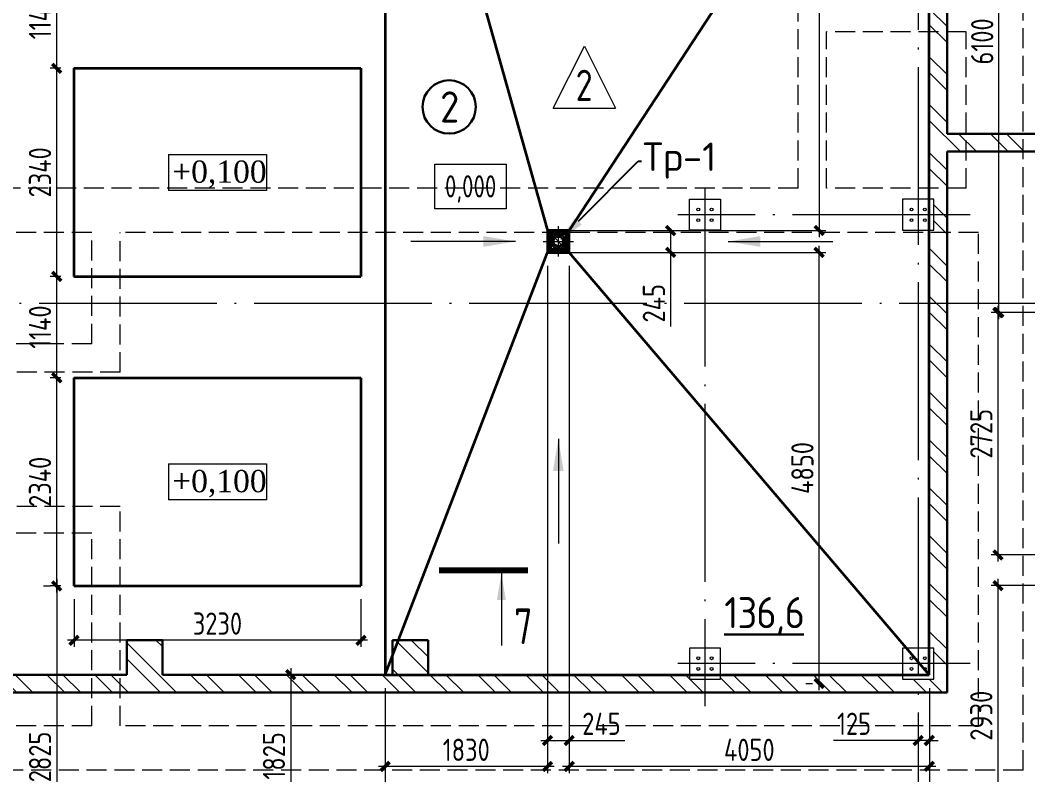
# Model space of a CAD drawing. Extents: x -965262 to 1142518, y -357520 to 71675.
# Drawn here: x 67317 to 78657, y -174454 to -165963 of the extents above; entities that cross this region are included whole.
import ezdxf
from ezdxf import colors
from ezdxf.entities.mleader import LeaderData, LeaderLine
from ezdxf.math import Vec2, Vec3

# ---------------------------------------------------------------- set-up
doc = ezdxf.new("R2010")
doc.units = 0
doc.header["$LTSCALE"] = 10
for name, pattern in [('ACAD_ISO04W100', [30, 24, -3, 0, -3]), ('AM_DIN_F_W050x2', [3.125, 2.25, -0.875]), ('DOTE', [2.42, 2, -0.2, 0.02, -0.2]), ('HIDDEN', [9.525, 6.35, -3.175])]:
    doc.linetypes.add(name, pattern=pattern)
doc.layers.get('0').update_dxf_attribs({"linetype": 'CONTINUOUS', "lineweight": 30})
doc.layers.get('Defpoints').update_dxf_attribs({"linetype": 'CONTINUOUS'})
for name, color, linetype, lineweight in [('DOTE', 7, 'DOTE', 9), ('полы', 3, 'CONTINUOUS', 35), ('Полы_лотки', 7, 'CONTINUOUS', 30)]:
    doc.layers.add(name, color=color, linetype=linetype, lineweight=lineweight)
doc.styles.add('2.5', font='times.ttf', dxfattribs={"height": 2.5})
doc.styles.add('GOST 2.304', font='isocpeur.ttf', dxfattribs={"width": 0.75, "height": 250})
doc.styles.add('GOST-2.304_Type-B', font='isocpeur.ttf', dxfattribs={"width": 0.9})
doc.styles.get("Standard").update_dxf_attribs({"font": 'isocpeur.ttf', "height": 300})
doc.styles.add('ГОСТ 2м', font='isocpeur.ttf', dxfattribs={"width": 0.8, "height": 250})
doc.dimstyles.new('ГОСТ 2м', dxfattribs={"dimtxt": 250, "dimasz": 100, "dimexe": 75, "dimexo": 150, "dimgap": 62.5, "dimtad": 1, "dimdec": 0, "dimtxsty": 'ГОСТ 2м', "dimblk": 'ARCHTICK', "dimcen": 150, "dimdle": 75, "dimclrd": 256, "dimclre": 256, "dimclrt": 256, "dimadec": 0, "dimazin": 0, "dimtfac": 1, "dimtdec": 0, "dimtmove": 0, "dimatfit": 3, "dimldrblk": 'OBLIQUE', "dimfxl": 1, "dimlwd": 15, "dimlwe": 15, "dimarcsym": 0})

# ---------------------------------------------------------------- blocks, each defined once
blk = doc.blocks.new('_ArchTick')
at = {"color": 0, "linetype": 'ByBlock', "lineweight": 0, "const_width": 0.4}
blk.add_lwpolyline([(-0.5, -0.5), (0.5, 0.5)], dxfattribs=at)
blk = doc.blocks.new('*D1333')
at = {"lineweight": 15, "ltscale": 50, "transparency": 16777216}
for p, q in [((76308, -161742), (76308, -168405)), ((76458, -161817), (76383, -161817)), ((73401, -168330), (76383, -168330))]:
    blk.add_line(p, q, dxfattribs=at)
at = {"layer": 'Defpoints', "color": 0, "lineweight": 15, "ltscale": 50, "transparency": 16777216}
for p in [(76308, -161817), (73251, -168330), (76308, -168330)]:
    blk.add_point(p, dxfattribs=at)
at = {"lineweight": 15, "ltscale": 50, "transparency": 16777216, "xscale": 100, "yscale": 100, "zscale": 100}
for p, rotation in [((76308, -161817), 90), ((76308, -168330), 270)]:
    blk.add_blockref('_ArchTick', p, dxfattribs=dict(at, rotation=rotation))
at = {"lineweight": 15, "ltscale": 50, "transparency": 16777216, "insert": (76120, -165074), "char_height": 250, "attachment_point": 5, "rotation": 90, "style": 'ГОСТ 2м'}
blk.add_mtext('6515', dxfattribs=at)
blk = doc.blocks.new('_Oblique')
at = {"color": 0, "linetype": 'ByBlock', "lineweight": -2}
blk.add_line((-0.5, -0.5), (0.5, 0.5), dxfattribs=at)
blk = doc.blocks.new('*D1334')
at = {"lineweight": 15, "ltscale": 50, "transparency": 16777216}
for p, q in [((76308, -173502), (76308, -168500)), ((73401, -168575), (76383, -168575)), ((76158, -173427), (76233, -173427))]:
    blk.add_line(p, q, dxfattribs=at)
at = {"layer": 'Defpoints', "color": 0, "lineweight": 15, "ltscale": 50, "transparency": 16777216}
for p in [(73251, -168575), (76308, -168575), (76308, -173427)]:
    blk.add_point(p, dxfattribs=at)
at = {"lineweight": 15, "ltscale": 50, "transparency": 16777216, "xscale": 100, "yscale": 100, "zscale": 100}
for p, rotation in [((76308, -168575), 90), ((76308, -173427), 270)]:
    blk.add_blockref('_ArchTick', p, dxfattribs=dict(at, rotation=rotation))
at = {"lineweight": 15, "ltscale": 50, "transparency": 16777216, "insert": (76120, -171001), "char_height": 250, "attachment_point": 5, "rotation": 90, "style": 'ГОСТ 2м'}
blk.add_mtext('4850', dxfattribs=at)
blk = doc.blocks.new('*D1335')
at = {"lineweight": 15, "ltscale": 50, "transparency": 16777216}
for p, q in [((73646, -168330), (74711, -168330)), ((74636, -168330), (74636, -168650)), ((73646, -168575), (74711, -168575)), ((74636, -168575), (74636, -169411))]:
    blk.add_line(p, q, dxfattribs=at)
at = {"layer": 'Defpoints', "color": 0, "lineweight": 15, "ltscale": 50, "transparency": 16777216}
for p in [(73496, -168330), (74636, -168330), (73496, -168575)]:
    blk.add_point(p, dxfattribs=at)
at = {"lineweight": 15, "ltscale": 50, "transparency": 16777216, "xscale": 100, "yscale": 100, "zscale": 100}
for p, rotation in [((74636, -168330), 90), ((74636, -168575), 270)]:
    blk.add_blockref('_ArchTick', p, dxfattribs=dict(at, rotation=rotation))
at = {"lineweight": 15, "ltscale": 50, "transparency": 16777216, "insert": (74448, -169148), "char_height": 250, "attachment_point": 5, "rotation": 90, "style": 'ГОСТ 2м'}
blk.add_mtext('245', dxfattribs=at)
blk = doc.blocks.new('*D1336')
at = {"lineweight": 15, "ltscale": 50, "transparency": 16777216}
for p, q in [((73496, -168725), (73496, -174434)), ((77548, -173477), (77548, -174434)), ((77623, -174359), (73421, -174359))]:
    blk.add_line(p, q, dxfattribs=at)
at = {"layer": 'Defpoints', "color": 0, "ltscale": 50, "transparency": 16777216}
for p in [(73496, -168575), (77548, -173327), (73496, -174359)]:
    blk.add_point(p, dxfattribs=at)
at = {"lineweight": 15, "ltscale": 50, "transparency": 16777216, "xscale": 100, "yscale": 100, "zscale": 100, "rotation": 180}
blk.add_blockref('_ArchTick', (73496, -174359), dxfattribs=at)
at = {"lineweight": 15, "ltscale": 50, "transparency": 16777216, "xscale": 100, "yscale": 100, "zscale": 100}
blk.add_blockref('_ArchTick', (77548, -174359), dxfattribs=at)
at = {"lineweight": 15, "ltscale": 50, "transparency": 16777216, "insert": (75522, -174172), "char_height": 250, "attachment_point": 5, "style": 'ГОСТ 2м'}
blk.add_mtext('4050', dxfattribs=at)
blk = doc.blocks.new('*D1337')
at = {"lineweight": 15, "ltscale": 50, "transparency": 16777216}
for p, q in [((73251, -168725), (73251, -174434)), ((71423, -173477), (71423, -174434)), ((73326, -174359), (71348, -174359))]:
    blk.add_line(p, q, dxfattribs=at)
at = {"layer": 'Defpoints', "color": 0, "lineweight": 15, "ltscale": 50, "transparency": 16777216}
for p in [(73251, -168575), (71423, -173327), (71423, -174359)]:
    blk.add_point(p, dxfattribs=at)
at = {"lineweight": 15, "ltscale": 50, "transparency": 16777216, "xscale": 100, "yscale": 100, "zscale": 100, "rotation": 180}
blk.add_blockref('_ArchTick', (71423, -174359), dxfattribs=at)
at = {"lineweight": 15, "ltscale": 50, "transparency": 16777216, "xscale": 100, "yscale": 100, "zscale": 100}
blk.add_blockref('_ArchTick', (73251, -174359), dxfattribs=at)
at = {"lineweight": 15, "ltscale": 50, "transparency": 16777216, "insert": (72337, -174172), "char_height": 250, "attachment_point": 5, "style": 'ГОСТ 2м'}
blk.add_mtext('1830', dxfattribs=at)
blk = doc.blocks.new('*D1338')
at = {"lineweight": 15, "ltscale": 50, "transparency": 16777216}
for p, q in [((77548, -173477), (77548, -174142)), ((77423, -173917), (77423, -173992)), ((77423, -174067), (76468, -174067)), ((77548, -174067), (77423, -174067)), ((77548, -174067), (77648, -174067))]:
    blk.add_line(p, q, dxfattribs=at)
at = {"layer": 'Defpoints', "color": 0, "lineweight": 15, "ltscale": 50, "transparency": 16777216}
for p in [(77548, -173327), (77423, -174067), (77423, -174067)]:
    blk.add_point(p, dxfattribs=at)
at = {"lineweight": 15, "ltscale": 50, "transparency": 16777216, "xscale": 100, "yscale": 100, "zscale": 100}
blk.add_blockref('_ArchTick', (77423, -174067), dxfattribs=at)
at = {"lineweight": 15, "ltscale": 50, "transparency": 16777216, "xscale": 100, "yscale": 100, "zscale": 100, "rotation": 180}
blk.add_blockref('_ArchTick', (77548, -174067), dxfattribs=at)
at = {"lineweight": 15, "ltscale": 50, "transparency": 16777216, "insert": (76701, -173879), "char_height": 250, "attachment_point": 5, "style": 'ГОСТ 2м'}
blk.add_mtext('125', dxfattribs=at)
blk = doc.blocks.new('*D1339')
at = {"lineweight": 15, "ltscale": 50, "transparency": 16777216}
for p, q in [((73251, -168725), (73251, -174142)), ((73496, -168725), (73496, -174142)), ((73176, -174067), (73496, -174067)), ((73496, -174067), (74121, -174067))]:
    blk.add_line(p, q, dxfattribs=at)
at = {"layer": 'Defpoints', "color": 0, "lineweight": 15, "ltscale": 50, "transparency": 16777216}
for p in [(73251, -168575), (73496, -168575), (73496, -174067)]:
    blk.add_point(p, dxfattribs=at)
at = {"lineweight": 15, "ltscale": 50, "transparency": 16777216, "xscale": 100, "yscale": 100, "zscale": 100, "rotation": 180}
blk.add_blockref('_ArchTick', (73251, -174067), dxfattribs=at)
at = {"lineweight": 15, "ltscale": 50, "transparency": 16777216, "xscale": 100, "yscale": 100, "zscale": 100}
blk.add_blockref('_ArchTick', (73496, -174067), dxfattribs=at)
at = {"lineweight": 15, "ltscale": 50, "transparency": 16777216, "insert": (73858, -173879), "char_height": 250, "attachment_point": 5, "style": 'ГОСТ 2м'}
blk.add_mtext('245', dxfattribs=at)
blk = doc.blocks.new('*D1160')
at = {"lineweight": 15, "ltscale": 50, "transparency": 16777216}
for p, q in [((70361, -173252), (70361, -175227)), ((71273, -173327), (70286, -173327)), ((70211, -175152), (70286, -175152))]:
    blk.add_line(p, q, dxfattribs=at)
at = {"layer": 'Defpoints', "color": 0, "lineweight": 15, "ltscale": 50, "transparency": 16777216}
for p in [(71423, -173327), (70361, -175152), (70361, -175152)]:
    blk.add_point(p, dxfattribs=at)
at = {"lineweight": 15, "ltscale": 50, "transparency": 16777216, "xscale": 100, "yscale": 100, "zscale": 100}
for p, rotation in [((70361, -173327), 90), ((70361, -175152), 270)]:
    blk.add_blockref('_ArchTick', p, dxfattribs=dict(at, rotation=rotation))
at = {"lineweight": 15, "ltscale": 50, "transparency": 16777216, "insert": (70173, -174240), "char_height": 250, "attachment_point": 5, "rotation": 90, "style": 'ГОСТ 2м'}
blk.add_mtext('1825', dxfattribs=at)
blk = doc.blocks.new('*D1163')
at = {"lineweight": 15, "ltscale": 50, "transparency": 16777216}
for p, q in [((71423, -173577), (71423, -180850)), ((65403, -179612), (65403, -180850)), ((65328, -180775), (71498, -180775))]:
    blk.add_line(p, q, dxfattribs=at)
at = {"layer": 'Defpoints', "color": 0, "lineweight": 15, "ltscale": 50, "transparency": 16777216}
for p in [(71423, -173427), (65403, -179462, 0), (71423, -180775)]:
    blk.add_point(p, dxfattribs=at)
at = {"lineweight": 15, "ltscale": 50, "transparency": 16777216, "xscale": 100, "yscale": 100, "zscale": 100, "rotation": 180}
blk.add_blockref('_ArchTick', (65403, -180775), dxfattribs=at)
at = {"lineweight": 15, "ltscale": 50, "transparency": 16777216, "xscale": 100, "yscale": 100, "zscale": 100}
blk.add_blockref('_ArchTick', (71423, -180775), dxfattribs=at)
at = {"lineweight": 15, "ltscale": 50, "transparency": 16777216, "insert": (68413, -180588), "char_height": 250, "attachment_point": 5, "style": 'ГОСТ 2м'}
blk.add_mtext('6020', dxfattribs=at)
blk = doc.blocks.new('*D1164')
at = {"lineweight": 15, "ltscale": 50, "transparency": 16777216}
for p, q in [((77548, -173477), (77548, -174953)), ((71423, -173577), (71423, -174953)), ((71348, -174878), (77623, -174878))]:
    blk.add_line(p, q, dxfattribs=at)
at = {"layer": 'Defpoints', "color": 0, "lineweight": 15, "ltscale": 50, "transparency": 16777216}
for p in [(77548, -173327), (71423, -173427), (77548, -174878)]:
    blk.add_point(p, dxfattribs=at)
at = {"lineweight": 15, "ltscale": 50, "transparency": 16777216, "xscale": 100, "yscale": 100, "zscale": 100, "rotation": 180}
blk.add_blockref('_ArchTick', (71423, -174878), dxfattribs=at)
at = {"lineweight": 15, "ltscale": 50, "transparency": 16777216, "xscale": 100, "yscale": 100, "zscale": 100}
blk.add_blockref('_ArchTick', (77548, -174878), dxfattribs=at)
at = {"lineweight": 15, "ltscale": 50, "transparency": 16777216, "insert": (74485, -174690), "char_height": 250, "attachment_point": 5, "style": 'ГОСТ 2м'}
blk.add_mtext('6125', dxfattribs=at)
blk = doc.blocks.new('*D1358')
at = {"lineweight": 15, "ltscale": 50, "transparency": 16777216}
for p, q in [((78180, -163152), (78255, -163152)), ((78330, -169327), (78330, -163077)), ((79298, -169252), (78255, -169252))]:
    blk.add_line(p, q, dxfattribs=at)
at = {"layer": 'Defpoints', "color": 0, "lineweight": 15, "ltscale": 50, "transparency": 16777216}
for p in [(78330, -163152), (78330, -163152), (79448, -169252, 1451)]:
    blk.add_point(p, dxfattribs=at)
at = {"lineweight": 15, "ltscale": 50, "transparency": 16777216, "xscale": 100, "yscale": 100, "zscale": 100}
for p, rotation in [((78330, -163152), 90), ((78330, -169252), 270)]:
    blk.add_blockref('_ArchTick', p, dxfattribs=dict(at, rotation=rotation))
at = {"lineweight": 15, "ltscale": 50, "transparency": 16777216, "insert": (78143, -166202), "char_height": 250, "attachment_point": 5, "rotation": 90, "style": 'ГОСТ 2м'}
blk.add_mtext('6100', dxfattribs=at)
blk = doc.blocks.new('*D1359')
at = {"lineweight": 15, "ltscale": 50, "transparency": 16777216}
for p, q in [((78320, -169177), (78320, -172055)), ((79298, -169252), (78245, -169252)), ((80038, -171980), (78245, -171980))]:
    blk.add_line(p, q, dxfattribs=at)
at = {"layer": 'Defpoints', "color": 0, "lineweight": 15, "ltscale": 50, "transparency": 16777216}
for p in [(79448, -169252, 1451), (78320, -171980), (80188, -171980, 1451)]:
    blk.add_point(p, dxfattribs=at)
at = {"lineweight": 15, "ltscale": 50, "transparency": 16777216, "xscale": 100, "yscale": 100, "zscale": 100}
for p, rotation in [((78320, -169252), 90), ((78320, -171980), 270)]:
    blk.add_blockref('_ArchTick', p, dxfattribs=dict(at, rotation=rotation))
at = {"lineweight": 15, "ltscale": 50, "transparency": 16777216, "insert": (78133, -170616), "char_height": 250, "attachment_point": 5, "rotation": 90, "style": 'ГОСТ 2м'}
blk.add_mtext('2725', dxfattribs=at)
blk = doc.blocks.new('*D1360')
at = {"lineweight": 15, "ltscale": 50, "transparency": 16777216}
for p, q in [((78320, -172250), (78320, -175327)), ((80038, -172325), (78245, -172325)), ((79298, -175252), (78245, -175252))]:
    blk.add_line(p, q, dxfattribs=at)
at = {"layer": 'Defpoints', "color": 0, "lineweight": 15, "ltscale": 50, "transparency": 16777216}
for p in [(80188, -172325, 1451), (78320, -175252), (79448, -175252, 1451)]:
    blk.add_point(p, dxfattribs=at)
at = {"lineweight": 15, "ltscale": 50, "transparency": 16777216, "xscale": 100, "yscale": 100, "zscale": 100}
for p, rotation in [((78320, -172325), 90), ((78320, -175252), 270)]:
    blk.add_blockref('_ArchTick', p, dxfattribs=dict(at, rotation=rotation))
at = {"lineweight": 15, "ltscale": 50, "transparency": 16777216, "insert": (78133, -173788), "char_height": 250, "attachment_point": 5, "rotation": 90, "style": 'ГОСТ 2м'}
blk.add_mtext('2930', dxfattribs=at)
blk = doc.blocks.new('*D1392')
at = {"lineweight": 15, "ltscale": 50, "transparency": 16777216}
for p, q in [((67728, -172253), (67728, -175227)), ((67578, -172328), (67653, -172328)), ((67578, -175152), (67653, -175152))]:
    blk.add_line(p, q, dxfattribs=at)
at = {"layer": 'Defpoints', "color": 0, "lineweight": 15, "ltscale": 50, "transparency": 16777216}
for p in [(67728, -172328), (67728, -175152), (67728, -175152)]:
    blk.add_point(p, dxfattribs=at)
at = {"lineweight": 15, "ltscale": 50, "transparency": 16777216, "xscale": 100, "yscale": 100, "zscale": 100}
for p, rotation in [((67728, -172328), 90), ((67728, -175152), 270)]:
    blk.add_blockref('_ArchTick', p, dxfattribs=dict(at, rotation=rotation))
at = {"lineweight": 15, "ltscale": 50, "transparency": 16777216, "insert": (67540, -174252), "char_height": 250, "attachment_point": 5, "rotation": 90, "style": 'ГОСТ 2м'}
blk.add_mtext('2825', dxfattribs=at)
blk = doc.blocks.new('*D1393')
at = {"lineweight": 15, "ltscale": 50, "transparency": 16777216}
for p, q in [((67728, -172403), (67728, -169911)), ((67773, -169986), (67653, -169986)), ((67773, -172328), (67653, -172328))]:
    blk.add_line(p, q, dxfattribs=at)
at = {"layer": 'Defpoints', "color": 0, "lineweight": 15, "ltscale": 50, "transparency": 16777216}
for p in [(67728, -169986), (67923, -169986), (67923, -172328)]:
    blk.add_point(p, dxfattribs=at)
at = {"lineweight": 15, "ltscale": 50, "transparency": 16777216, "xscale": 100, "yscale": 100, "zscale": 100}
for p, rotation in [((67728, -169986), 90), ((67728, -172328), 270)]:
    blk.add_blockref('_ArchTick', p, dxfattribs=dict(at, rotation=rotation))
at = {"lineweight": 15, "ltscale": 50, "transparency": 16777216, "insert": (67540, -171157), "char_height": 250, "attachment_point": 5, "rotation": 90, "style": 'ГОСТ 2м'}
blk.add_mtext('2340', dxfattribs=at)
blk = doc.blocks.new('*D1394')
at = {"lineweight": 15, "ltscale": 50, "transparency": 16777216}
for p, q in [((67773, -168846), (67653, -168846)), ((67728, -170061), (67728, -168771)), ((67773, -169986), (67653, -169986))]:
    blk.add_line(p, q, dxfattribs=at)
at = {"layer": 'Defpoints', "color": 0, "lineweight": 15, "ltscale": 50, "transparency": 16777216}
for p in [(67728, -168846), (67923, -168846), (67923, -169986)]:
    blk.add_point(p, dxfattribs=at)
at = {"lineweight": 15, "ltscale": 50, "transparency": 16777216, "xscale": 100, "yscale": 100, "zscale": 100}
for p, rotation in [((67728, -168846), 90), ((67728, -169986), 270)]:
    blk.add_blockref('_ArchTick', p, dxfattribs=dict(at, rotation=rotation))
at = {"lineweight": 15, "ltscale": 50, "transparency": 16777216, "insert": (67540, -169416), "char_height": 250, "attachment_point": 5, "rotation": 90, "style": 'ГОСТ 2м'}
blk.add_mtext('1140', dxfattribs=at)
blk = doc.blocks.new('*D1395')
at = {"lineweight": 15, "ltscale": 50, "transparency": 16777216}
for p, q in [((67728, -168921), (67728, -166429)), ((67773, -166504), (67653, -166504)), ((67773, -168846), (67653, -168846))]:
    blk.add_line(p, q, dxfattribs=at)
at = {"layer": 'Defpoints', "color": 0, "lineweight": 15, "ltscale": 50, "transparency": 16777216}
for p in [(67728, -166504), (67923, -166504, 1451), (67923, -168846, 1451)]:
    blk.add_point(p, dxfattribs=at)
at = {"lineweight": 15, "ltscale": 50, "transparency": 16777216, "xscale": 100, "yscale": 100, "zscale": 100}
for p, rotation in [((67728, -166504), 90), ((67728, -168846), 270)]:
    blk.add_blockref('_ArchTick', p, dxfattribs=dict(at, rotation=rotation))
at = {"lineweight": 15, "ltscale": 50, "transparency": 16777216, "insert": (67540, -167675), "char_height": 250, "attachment_point": 5, "rotation": 90, "style": 'ГОСТ 2м'}
blk.add_mtext('2340', dxfattribs=at)
blk = doc.blocks.new('*D1396')
at = {"lineweight": 15, "ltscale": 50, "transparency": 16777216}
for p, q in [((67728, -166579), (67728, -165289)), ((67773, -165364), (67653, -165364)), ((67773, -166504), (67653, -166504))]:
    blk.add_line(p, q, dxfattribs=at)
at = {"layer": 'Defpoints', "color": 0, "lineweight": 15, "ltscale": 50, "transparency": 16777216}
for p in [(67728, -165364), (67923, -165364, 1451), (67923, -166504, 1451)]:
    blk.add_point(p, dxfattribs=at)
at = {"lineweight": 15, "ltscale": 50, "transparency": 16777216, "xscale": 100, "yscale": 100, "zscale": 100}
for p, rotation in [((67728, -165364), 90), ((67728, -166504), 270)]:
    blk.add_blockref('_ArchTick', p, dxfattribs=dict(at, rotation=rotation))
at = {"lineweight": 15, "ltscale": 50, "transparency": 16777216, "insert": (67540, -165934), "char_height": 250, "attachment_point": 5, "rotation": 90, "style": 'ГОСТ 2м'}
blk.add_mtext('1140', dxfattribs=at)
blk = doc.blocks.new('*D1399')
at = {"lineweight": 15, "ltscale": 50, "transparency": 16777216}
for p, q in [((67923, -172478), (67923, -173015)), ((71152, -172478), (71152, -173015)), ((71227, -172940), (67848, -172940))]:
    blk.add_line(p, q, dxfattribs=at)
at = {"layer": 'Defpoints', "color": 0, "lineweight": 15, "ltscale": 50, "transparency": 16777216}
for p in [(67923, -172328), (71152, -172328), (67923, -172940)]:
    blk.add_point(p, dxfattribs=at)
at = {"lineweight": 15, "ltscale": 50, "transparency": 16777216, "xscale": 100, "yscale": 100, "zscale": 100, "rotation": 180}
blk.add_blockref('_ArchTick', (67923, -172940), dxfattribs=at)
at = {"lineweight": 15, "ltscale": 50, "transparency": 16777216, "xscale": 100, "yscale": 100, "zscale": 100}
blk.add_blockref('_ArchTick', (71152, -172940), dxfattribs=at)
at = {"lineweight": 15, "ltscale": 50, "transparency": 16777216, "insert": (69537, -172752), "char_height": 250, "attachment_point": 5, "style": 'ГОСТ 2м'}
blk.add_mtext('3230', dxfattribs=at)
blk = doc.blocks.new('Старый_фундамент')
at = {"color": 2, "linetype": 'AM_DIN_F_W050x2', "lineweight": 15, "ltscale": 10}
for p, q in [((418983, 138554), (418983, 143834)), ((421516, 132004), (421515, 143834)), ((420875, 140314), (419303, 140314)), ((419303, 138554), (419303, 140314)), ((420875, 138554), (420875, 140314)), ((418983, 138554), (408815, 138554)), ((420875, 138554), (419303, 138554)), ((411035, 138054), (408955, 138054)), ((411035, 136804), (411035, 138054)), ((411355, 136484), (411355, 138054)), ((421015, 138054), (411355, 138054)), ((421015, 132504), (421015, 138054)), ((411035, 136804), (408955, 136804)), ((411355, 136484), (408955, 136484)), ((411355, 134974), (408955, 134974)), ((411355, 132504), (411355, 134974)), ((411035, 134674), (408955, 134674)), ((411035, 132504), (411035, 134674)), ((411035, 132504), (408955, 132504)), ((421015, 132504), (411355, 132504)), ((421515, 132004), (408315, 132004))]:
    blk.add_line(p, q, dxfattribs=at)

msp = doc.modelspace()

# ---------------------------------------------------------------- hatches: boundary and pattern name
at = {"lineweight": 15}
h = msp.add_hatch(dxfattribs=at)
h.set_pattern_fill('ANSI32', scale=40, angle=90, style=0)
h.set_pattern_definition([(135, (87386.1, -162921.8), (-269.4077, -269.4077), []), (135, (87386.1, -162742.18), (-269.4077, -269.4077), [])])
h.paths.add_polyline_path([(87472.8, -162817.1), (87272.8, -162817.1), (87272.8, -163152.1), (87472.8, -163152.1)])
h.paths.add_polyline_path([(87472.8, -163152.1), (87272.8, -163152.1), (87272.8, -164477.1), (85267.8, -164477.1), (85267.8, -164677.1), (87472.8, -164677.1)])
h.paths.add_polyline_path([(85067.8, -164477.1), (83547.8, -164477.1), (83547.8, -167242.1), (83747.8, -167242.1), (83747.8, -164677.1), (85067.8, -164677.1)], flags=16)
h.paths.add_polyline_path([(85267.8, -164677.1), (85067.8, -164677.1), (85067.8, -167242.1), (85267.8, -167242.1)], flags=17)
h.paths.add_polyline_path([(85267.8, -163152.1), (85067.8, -163152.1), (85067.8, -164477.1), (85267.8, -164477.1)], flags=17)
h.paths.add_polyline_path([(85267.8, -162817.1), (85067.8, -162817.1), (85067.8, -163152.1), (85267.8, -163152.1)])
h.paths.add_polyline_path([(71907.6, -172937.1), (71507.6, -172937.1), (71507.6, -173327.1), (71907.6, -173327.1)])
h.paths.add_polyline_path([(68917.6, -172937.1), (68517.6, -172937.1), (68517.6, -173327.1), (68917.6, -173327.1)], flags=17)
h.paths.add_polyline_path([(79837.6, -172002.1), (79447.6, -172002.1), (79447.6, -172402.1), (79837.6, -172402.1)], flags=17)
h.paths.add_polyline_path([(64482.6, -182372.1), (64407.6, -182372.1), (64407.6, -183072.1), (63522.6, -183072.1), (63522.6, -183172.1), (64482.6, -183172.1)], flags=17)
h.paths.add_polyline_path([(65547.6, -183072.1), (64607.6, -183072.1), (64607.6, -182372.1), (64582.6, -182372.1), (64582.6, -183172.1), (65547.6, -183172.1)])
h.paths.add_polyline_path([(64482.6, -181472.1), (64407.6, -181472.1), (64407.6, -181662.1), (64482.6, -181662.1)], flags=16)
h.paths.add_polyline_path([(64607.6, -181472.1), (64582.6, -181472.1), (64582.6, -181662.1), (64607.6, -181662.1)], flags=17)
h.paths.add_polyline_path([(63522.6, -181472.1), (63472.6, -181472.1), (63472.6, -183072.1), (63522.6, -183072.1)], flags=17)
h.paths.add_polyline_path([(63422.6, -181472.1), (63272.6, -181472.1), (63272.6, -183272.1), (63422.6, -183272.1)], flags=17)
h.paths.add_polyline_path([(87472.8, -162817.1), (87272.8, -162817.1), (87272.8, -163152.1), (87472.8, -163152.1)])
h.paths.add_polyline_path([(59422.6, -185722), (59112.6, -185722), (59112.6, -185922), (59422.6, -185922)])
h.paths.add_polyline_path([(59637.6, -185722), (59422.6, -185722), (59422.6, -185922), (59637.6, -185922)])
h.paths.add_polyline_path([(61237.6, -185722), (60837.6, -185722), (60837.6, -185922), (61237.6, -185922)])
h.paths.add_polyline_path([(62547.6, -185722), (62147.6, -185722), (62147.6, -185922), (62547.6, -185922)])
h.paths.add_polyline_path([(64147.6, -185722), (63747.6, -185722), (63747.6, -185922), (64147.6, -185922)])
h.paths.add_polyline_path([(65422.6, -185722), (65347.6, -185722), (65347.6, -185922), (65422.6, -185922)])
h.paths.add_polyline_path([(65422.6, -162717.1), (65087.6, -162717.1), (65087.6, -162917.1), (65422.6, -162917.1)])
h.paths.add_polyline_path([(65747.6, -162717.1), (65422.6, -162717.1), (65422.6, -162917.1), (65547.6, -162917.1), (65547.6, -162977.1), (65597.6, -162977.1), (65597.6, -163152.1), (65747.6, -163152.1)])
h.paths.add_polyline_path([(65747.6, -163152.1), (65597.6, -163152.1), (65597.6, -163327.1), (65547.6, -163327.1), (65547.6, -168977.1), (65597.6, -168977.1), (65597.6, -169152.1), (65747.6, -169152.1)])
h.paths.add_polyline_path([(65747.6, -169152.1), (65597.6, -169152.1), (65597.6, -169327.1), (65547.6, -169327.1), (65547.6, -174977.1), (65597.6, -174977.1), (65597.6, -175152.1), (65747.6, -175152.1), (65747.6, -173527.1), (71422.6, -173527.1), (71422.6, -173327.1), (65747.6, -173327.1)])
h.paths.add_polyline_path([(65747.6, -175152.1), (65597.6, -175152.1), (65597.6, -175327.1), (65547.6, -175327.1), (65547.6, -178262.1), (65747.6, -178262.1)])
h.paths.add_polyline_path([(65747.6, -179262.1), (65547.6, -179262.1), (65547.6, -179462.1), (65422.6, -179462.1), (65422.6, -179662.1), (65547.6, -179662.1), (65547.6, -179862.1), (65747.6, -179862.1)])
h.paths.add_polyline_path([(65422.6, -179462.1), (62422.6, -179462.1), (62422.6, -179662.1), (65422.6, -179662.1)])
h.paths.add_polyline_path([(62422.6, -179462.1), (59422.6, -179462.1), (59422.6, -179662.1), (60712.6, -179662.1), (60712.6, -179862.1), (60912.6, -179862.1), (60912.6, -179662.1), (62422.6, -179662.1)])
h.paths.add_polyline_path([(59422.6, -179462.1), (59112.6, -179462.1), (59112.6, -179662.1), (59422.6, -179662.1)])
h.paths.add_polyline_path([(59422.6, -181272.1), (59112.6, -181272.1), (59112.6, -181472.1), (59422.6, -181472.1)])
h.paths.add_polyline_path([(61312.6, -181272.1), (60912.6, -181272.1), (60912.6, -181152.1), (60712.6, -181152.1), (60712.6, -181272.1), (59422.6, -181272.1), (59422.6, -181472.1), (61312.6, -181472.1)])
h.paths.add_polyline_path([(60912.6, -180872.1), (60712.6, -180872.1), (60712.6, -181152.1), (60912.6, -181152.1)])
h.paths.add_polyline_path([(62422.6, -181327.1), (62247.6, -181327.1), (62247.6, -181272.1), (62222.6, -181272.1), (62222.6, -181472.1), (62422.6, -181472.1)])
h.paths.add_polyline_path([(63622.6, -181272.1), (62597.6, -181272.1), (62597.6, -181327.1), (62422.6, -181327.1), (62422.6, -181472.1), (63422.6, -181472.1), (63422.6, -183272.1), (65422.6, -183272.1), (65422.6, -183172.1), (64582.6, -183172.1), (64582.6, -182372.1), (64482.6, -182372.1), (64482.6, -183172.1), (63522.6, -183172.1), (63522.6, -181472.1), (63622.6, -181472.1)])
h.paths.add_polyline_path([(65747.6, -181472.1), (66147.1, -181472.1), (66147.1, -181272.1), (65747.6, -181272.1), (65747.6, -181152.1), (65597.6, -181152.1), (65597.6, -181327.1), (65422.6, -181327.1), (65422.6, -181472.1), (65547.6, -181472.1), (65547.6, -183172.1), (65422.6, -183172.1), (65422.6, -183272.1), (65547.6, -183272.1), (65547.6, -185722), (65422.6, -185722), (65422.6, -185922), (65747.6, -185922)])
h.paths.add_polyline_path([(65422.6, -181327.1), (65247.6, -181327.1), (65247.6, -181272.1), (64332.6, -181272.1), (64332.6, -181472.1), (64482.6, -181472.1), (64482.6, -181662.1), (64582.6, -181662.1), (64582.6, -181472.1), (65422.6, -181472.1)], flags=17)
h.paths.add_polyline_path([(65747.6, -180872.1), (65547.6, -180872.1), (65547.6, -180977.1), (65597.6, -180977.1), (65597.6, -181152.1), (65747.6, -181152.1)])
h.paths.add_polyline_path([(67457.1, -181152.1), (67257.1, -181152.1), (67257.1, -181272.1), (67057.1, -181272.1), (67057.1, -181472.1), (67457.1, -181472.1), (67457.1, -181377.1)])
h.paths.add_polyline_path([(67457.1, -175252.1), (71247.6, -175252.1), (71247.6, -175152.1), (67257.1, -175152.1), (67257.1, -181152.1), (67457.1, -181152.1)])
h.paths.add_polyline_path([(71247.6, -175052.1), (67257.1, -175052.1), (67257.1, -175152.1), (71247.6, -175152.1)], flags=16)
h.paths.add_polyline_path([(77247.6, -175152.1), (71597.6, -175152.1), (71597.6, -175252.1), (77247.6, -175252.1)])
h.paths.add_polyline_path([(77247.6, -175052.1), (71597.6, -175052.1), (71597.6, -175152.1), (77247.6, -175152.1)])
h.paths.add_polyline_path([(78037.6, -175152.1), (77597.6, -175152.1), (77597.6, -175252.1), (78037.6, -175252.1)])
h.paths.add_polyline_path([(78037.6, -175052.1), (77597.6, -175052.1), (77597.6, -175152.1), (78037.6, -175152.1)])
h.paths.add_polyline_path([(75022.6, -173377.1), (74847.6, -173377.1), (74847.6, -173327.1), (71422.6, -173327.1), (71422.6, -173527.1), (75022.6, -173527.1)])
h.paths.add_polyline_path([(77422.6, -173377.1), (77247.6, -173377.1), (77247.6, -173327.1), (75197.6, -173327.1), (75197.6, -173377.1), (75022.6, -173377.1), (75022.6, -173527.1), (77422.6, -173527.1)])
h.paths.add_polyline_path([(77747.6, -173202.1), (77597.6, -173202.1), (77597.6, -173377.1), (77422.6, -173377.1), (77422.6, -173527.1), (77747.6, -173527.1)])
h.paths.add_polyline_path([(77747.6, -169152.1), (77547.6, -169152.1), (77547.6, -173027.1), (77597.6, -173027.1), (77597.6, -173202.1), (77747.6, -173202.1)])
h.paths.add_polyline_path([(77747.6, -168152.1), (77597.6, -168152.1), (77597.6, -168327.1), (77547.6, -168327.1), (77547.6, -169152.1), (77747.6, -169152.1)])
h.paths.add_polyline_path([(81737.6, -167242.1), (77747.6, -167242.1), (77747.6, -163152.1), (77547.6, -163152.1), (77547.6, -167977.1), (77597.6, -167977.1), (77597.6, -168152.1), (77747.6, -168152.1), (77747.6, -167442.1), (81737.6, -167442.1)])
h.paths.add_polyline_path([(77747.6, -162717.1), (77547.6, -162717.1), (77547.6, -163152.1), (77747.6, -163152.1)])
h.paths.add_polyline_path([(83422.6, -167242.1), (82747.6, -167242.1), (82747.6, -167442.1), (83422.6, -167442.1)])
h.paths.add_polyline_path([(89422.6, -167242.1), (83747.8, -167242.1), (83747.8, -164677.1), (87472.8, -164677.1), (87472.8, -163152.1), (87272.8, -163152.1), (87272.8, -164477.1), (83547.8, -164477.1), (83547.8, -167242.1), (83422.6, -167242.1), (83422.6, -167442.1), (89422.6, -167442.1)])
h.paths.add_polyline_path([(91917.6, -167242.1), (89422.6, -167242.1), (89422.6, -167442.1), (91917.6, -167442.1)])
h.paths.add_polyline_path([(95422.6, -167242.1), (92927.6, -167242.1), (92927.6, -167442.1), (95422.6, -167442.1)])
h.paths.add_polyline_path([(101297.6, -163327.1), (101247.6, -163327.1), (101247.6, -163152.1), (101097.6, -163152.1), (101097.6, -165177.1), (100697.8, -165177.1), (100697.8, -165377.1), (101097.6, -165377.1), (101097.6, -166082.1), (101297.6, -166082.1)])
h.paths.add_polyline_path([(101247.6, -162977.1), (101297.6, -162977.1), (101297.6, -162817.1), (101097.6, -162817.1), (101097.6, -163152.1), (101247.6, -163152.1)])
h.paths.add_polyline_path([(99287.6, -162817.1), (99087.6, -162817.1), (99087.6, -163152.1), (99287.6, -163152.1)])
h.paths.add_polyline_path([(99452.5, -164695.1), (100800.3, -164695.1), (100800.3, -164191.1), (99452.5, -164191.1)], flags=9)
h.paths.add_polyline_path([(79047.6, -175252.1), (79047.6, -175052.1), (79247.6, -175052.1), (79247.6, -169052.1), (99707.6, -169052.1), (99707.6, -169252.1), (79447.6, -169252.1), (79447.6, -175252.1)])
h.paths.add_polyline_path([(99287.6, -167442.1), (95422.6, -167442.1), (95422.6, -167242.1), (99087.6, -167242.1), (99087.6, -163152.1), (99287.6, -163152.1), (99287.6, -165177.1), (99687.8, -165177.1), (99687.8, -165377.1), (99287.6, -165377.1)])
h.paths.add_polyline_path([(100717.6, -169252.1), (101117.6, -169252.1), (101117.6, -169052.1), (100717.6, -169052.1)])
h.paths.add_polyline_path([(101197.6, -175477.1), (107757.6, -175477.1), (107757.6, -175277.1), (101197.6, -175277.1)])
h.paths.add_polyline_path([(101197.6, -181027.1), (107757.6, -181027.1), (107757.6, -180827.1), (101197.6, -180827.1)])

# ---------------------------------------------------------------- linework, layer by layer
at = {"color": 7, "extrusion": (0, 0, -1)}
for p, q in [((77547.6, -173327.1, -3259.8), (77547.6, -162717.1, -3259.8)), ((77747.6, -162717.1, -3259.8), (77747.6, -167242.1, -3259.8)), ((77747.6, -162817.1, -3259.8), (77747.6, -167242.1, -3259.8)), ((77747.6, -167242.1, -3259.8), (81737.6, -167242.1, -3259.8)), ((77747.6, -167442.1, -3259.8), (77747.6, -173527.1, -3259.8)), ((77747.6, -167442.1, -3259.8), (81737.6, -167442.1, -3259.8)), ((68517.6, -172937.1, -3259.8), (68517.6, -173327.1, -3259.8)), ((68517.6, -172937.1, -3259.8), (68917.6, -172937.1, -3259.8)), ((68917.6, -172937.1, -3259.8), (68917.6, -173327.1, -3259.8)), ((71507.6, -172937.1, -3259.8), (71507.6, -173327.1, -3259.8)), ((71507.6, -172937.1, -3259.8), (71907.6, -172937.1, -3259.8)), ((71907.6, -172937.1, -3259.8), (71907.6, -173327.1, -3259.8)), ((65747.6, -173327.1, -3259.8), (68517.6, -173327.1, -3259.8)), ((68917.6, -173327.1, -3259.8), (71507.6, -173327.1, -3259.8)), ((71907.6, -173327.1, -3259.8), (77547.6, -173327.1, -3259.8)), ((77747.6, -173527.1, -3259.8), (65747.6, -173527.1, -3259.8))]:
    msp.add_line(p, q, dxfattribs=at)
at = {"lineweight": 15}
for p, q in [((73316.2, -166953.9, 8350.5), (73666.2, -166253.9, 8350.5)), ((73666.2, -166253.9, 8350.5), (74016.2, -166953.9, 8350.5)), ((73316.2, -166953.9, 8350.5), (74016.2, -166953.9, 8350.5))]:
    msp.add_line(p, q, dxfattribs=at)
at = {"color": 7, "lineweight": 15}
for p, q in [((71984.6, -167583.9, -7970.9), (72784.6, -167583.9, -7970.9)), ((71984.6, -168083.9, -7970.9), (71984.6, -167583.9, -7970.9)), ((72784.6, -167583.9, -7970.9), (72784.6, -168083.9, -7970.9)), ((74847.6, -168327.1, -3259.8), (74847.6, -167977.1, -3259.8)), ((74847.6, -167977.1, -3259.8), (75197.6, -167977.1, -3259.8)), ((75197.6, -167977.1, -3259.8), (75197.6, -168327.1, -3259.8)), ((77597.6, -167977.1, -3259.8), (77247.6, -167977.1, -3259.8)), ((77247.6, -167977.1, -3259.8), (77247.6, -168327.1, -3259.8)), ((77597.6, -168327.1, -3259.8), (77597.6, -167977.1, -3259.8)), ((72784.6, -168083.9, -7970.9), (71984.6, -168083.9, -7970.9)), ((75197.6, -168327.1, -3259.8), (74847.6, -168327.1, -3259.8)), ((77247.6, -168327.1, -3259.8), (77597.6, -168327.1, -3259.8)), ((74847.6, -173027.1, -3259.8), (74847.6, -173377.1, -3259.8)), ((75197.6, -173027.1, -3259.8), (74847.6, -173027.1, -3259.8)), ((75197.6, -173377.1, -3259.8), (75197.6, -173027.1, -3259.8)), ((77597.6, -173027.1, -3259.8), (77247.6, -173027.1, -3259.8)), ((77247.6, -173027.1, -3259.8), (77247.6, -173377.1, -3259.8)), ((77597.6, -173377.1, -3259.8), (77597.6, -173027.1, -3259.8)), ((74847.6, -173377.1, -3259.8), (75197.6, -173377.1, -3259.8)), ((77247.6, -173377.1, -3259.8), (77597.6, -173377.1, -3259.8))]:
    msp.add_line(p, q, dxfattribs=at)
at = {"color": 1, "lineweight": 15}
msp.add_line((73250.6, -168330.2, -4711.1), (73495.6, -168575.2, -4711.1), dxfattribs=at)
at = {"color": 5, "lineweight": 15, "ltscale": 100}
msp.add_line((72731.9, -172187.1, -4711.1), (72731.9, -172997.1, -4711.1), dxfattribs=at)
at = {"color": 5, "lineweight": 15, "ltscale": 100, "const_width": 70, "elevation": -4711.1}
msp.add_lwpolyline([(73031.9, -172152.1), (72031.9, -172152.1)], dxfattribs=at)
at = {"color": 7}
msp.add_circle((72145, -166939.2, -7970.9), 300, dxfattribs=at)
at = {"color": 7, "lineweight": 15}
for centre in [(74947.6, -168092.1, -3259.8), (75097.6, -168092.1, -3259.8), (77347.6, -168092.1, -3259.8), (77497.6, -168092.1, -3259.8), (74947.6, -168212.1, -3259.8), (75097.6, -168212.1, -3259.8), (77347.6, -168212.1, -3259.8), (77497.6, -168212.1, -3259.8), (74947.6, -173142.1, -3259.8), (75097.6, -173142.1, -3259.8), (77347.6, -173142.1, -3259.8), (77497.6, -173142.1, -3259.8), (74947.6, -173262.1, -3259.8), (75097.6, -173262.1, -3259.8), (77347.6, -173262.1, -3259.8), (77497.6, -173262.1, -3259.8)]:
    msp.add_circle(centre, 16, dxfattribs=at)
at = {"color": 5, "lineweight": 15, "ltscale": 100}
msp.add_solid([(72731.9, -172187.1, -4711.1), (72782.2, -172487.6, -4711.1), (72681.6, -172487.6, -4711.1)], dxfattribs=at)
at = {"layer": 'DOTE', "color": 7, "ltscale": 100, "extrusion": (0, -1, 0)}
for p, q in [((71422.6, -161652.1, -4711.1), (71422.6, -237687.4, -4711.1)), ((77422.6, -161652.1, -4711.1), (77422.6, -237687.4, -4711.1)), ((75022.6, -167860.4, -4711.1), (75022.6, -173680.4, -4711.1))]:
    msp.add_line(p, q, dxfattribs=at)
at = {"layer": 'DOTE', "color": 7, "ltscale": 100}
for p, q in [((78008, -168152.1, -4711.1), (74719.5, -168152.1, -4711.1)), ((108249.4, -169152.1, -4711.1), (55067.3, -169152.1, -4711.1)), ((78008, -173202.1, -4711.1), (74719.5, -173202.1, -4711.1))]:
    msp.add_line(p, q, dxfattribs=at)
at = {"layer": 'полы', "ltscale": 50}
for p, q in [((71422.6, -161817.1, -4711.1), (73250.6, -168330.2, -4711.1)), ((71422.6, -161817.1, -4711.1), (71422.6, -173327.1, -4711.1)), ((77757.6, -161817.1, -3259.8), (73495.6, -168330.2, -4711.1)), ((77547.6, -173327.1, -4711.1), (77547.6, -162717.1, -3259.8)), ((67922.6, -166504.1, -3259.8), (71151.6, -166504.1, -3259.8)), ((71422.6, -173327.1, -4711.1), (73250.6, -168575.2, -4711.1)), ((77547.6, -173327.1, -3259.8), (73495.6, -168575.2, -4711.1)), ((67922.6, -168846.1, -3259.8), (71151.6, -168846.1, -3259.8)), ((67922.6, -169986.1, -3259.8), (71151.6, -169986.1, -3259.8)), ((67922.6, -172328.1, -3259.8), (71151.6, -172328.1, -3259.8)), ((71422.6, -173327.1, -4711.1), (77547.6, -173327.1, -4711.1))]:
    msp.add_line(p, q, dxfattribs=at)
at = {"layer": 'полы', "ltscale": 100, "extrusion": (0, -1, 0)}
for p, q in [((67922.6, -166504.1, -4711.1), (67922.6, -168846.1, -4711.1)), ((71151.6, -166504.1, -4711.1), (71151.6, -168846.1, -4711.1)), ((67922.6, -169986.1, -4711.1), (67922.6, -172328.1, -4711.1)), ((71151.6, -169986.1, -4711.1), (71151.6, -172328.1, -4711.1))]:
    msp.add_line(p, q, dxfattribs=at)
at = {"layer": 'полы', "color": 7, "lineweight": 0}
for p, q in [((68984.6, -167472.6, -1808.5), (68984.6, -167877.7, -1808.5)), ((68984.6, -167472.6, -1808.5), (70089.6, -167472.6, -1808.5)), ((70089.6, -167472.6, -1808.5), (70089.6, -167877.7, -1808.5)), ((70089.6, -167877.7, -1808.5), (68984.6, -167877.7, -1808.5)), ((68984.6, -170954.6, -1808.5), (68984.6, -171359.7, -1808.5)), ((68984.6, -170954.6, -1808.5), (70089.6, -170954.6, -1808.5)), ((70089.6, -170954.6, -1808.5), (70089.6, -171359.7, -1808.5)), ((70089.6, -171359.7, -1808.5), (68984.6, -171359.7, -1808.5))]:
    msp.add_line(p, q, dxfattribs=at)
at = {"layer": 'полы', "lineweight": 0, "ltscale": 50}
for p, q in [((72890.3, -168452.7, -4711.1), (71714.2, -168452.7, -4711.1)), ((75285.5, -168452.7, -4711.1), (76461.6, -168452.7, -4711.1)), ((73373.1, -170673.7, -4711.1), (73373.1, -171849.8, -4711.1))]:
    msp.add_line(p, q, dxfattribs=at)
at = {"layer": 'полы', "ltscale": 50, "elevation": -4711.1}
msp.add_lwpolyline([(73250.6, -168575.2), (73495.6, -168575.2), (73495.6, -168330.2), (73250.6, -168330.2)], close=True, dxfattribs=at)
at = {"layer": 'полы', "lineweight": 0, "ltscale": 50}
for points in [[(72530.3, -168512.7, -4711.1), (72530.3, -168392.7, -4711.1), (72890.3, -168452.7, -4711.1)], [(75645.5, -168512.7, -4711.1), (75645.5, -168392.7, -4711.1), (75285.5, -168452.7, -4711.1)], [(73433.1, -171033.7, -4711.1), (73313.1, -171033.7, -4711.1), (73373.1, -170673.7, -4711.1)]]:
    msp.add_solid(points, dxfattribs=at)
at = {"layer": 'Полы_лотки', "color": 1, "linetype": 'ACAD_ISO04W100', "lineweight": 9, "ltscale": 10}
for p, q in [((73373.1, -168623.2, -4260.5), (73373.1, -168282.2, -5161.7)), ((73202.6, -168452.7, -4260.5), (73543.6, -168452.7, -5161.7))]:
    msp.add_line(p, q, dxfattribs=at)
at = {"layer": 'Полы_лотки', "color": 5}
for p, q in [((73250.6, -168330.2, -4711.1), (73495.6, -168330.2, -4711.1)), ((73250.6, -168575.2, -4711.1), (73250.6, -168330.2, -4711.1)), ((73250.6, -168330.2, -4711.1), (73288.1, -168367.7, -4711.1)), ((73475.6, -168350.2, -4711.1), (73270.6, -168350.2, -4711.1)), ((73270.6, -168350.2, -4711.1), (73270.6, -168555.2, -4711.1)), ((73458.1, -168367.7, -4711.1), (73288.1, -168367.7, -4711.1)), ((73288.1, -168367.7, -4711.1), (73288.1, -168537.7, -4711.1)), ((73495.6, -168330.2, -4711.1), (73458.1, -168367.7, -4711.1)), ((73458.1, -168367.7, -4711.1), (73458.1, -168537.7, -4711.1)), ((73475.6, -168555.2, -4711.1), (73475.6, -168350.2, -4711.1)), ((73495.6, -168575.2, -4711.1), (73495.6, -168330.2, -4711.1)), ((73250.6, -168575.2, -4711.1), (73288.1, -168537.7, -4711.1)), ((73250.6, -168575.2, -4711.1), (73495.6, -168575.2, -4711.1)), ((73270.6, -168555.2, -4711.1), (73475.6, -168555.2, -4711.1)), ((73458.1, -168537.7, -4711.1), (73288.1, -168537.7, -4711.1)), ((73495.6, -168575.2, -4711.1), (73458.1, -168537.7, -4711.1))]:
    msp.add_line(p, q, dxfattribs=at)
for radius in [80, 55]:
    msp.add_circle((73373.1, -168452.7, -4711.1), radius, dxfattribs=at)
at = {"layer": 'Полы_лотки', "color": 6, "linetype": 'HIDDEN', "ltscale": 10}
msp.add_circle((73373.1, -168452.7, -4711.1), 55, dxfattribs=at)

# ---------------------------------------------------------------- block references
at = {"color": 2, "linetype": 'AM_DIN_F_W050x2', "lineweight": 15}
msp.add_blockref('Старый_фундамент', (-342912.7, -306406.6, -4711.1), dxfattribs=at)

# ---------------------------------------------------------------- texts
at = {"color": 7, "style": 'GOST 2.304', "width": 0.75}
msp.add_text('0,000', height=250, dxfattribs=at).set_placement((72097.3, -167957.9, -7970.9))
at = {"color": 5, "lineweight": 15, "ltscale": 100, "style": 'GOST 2.304', "width": 0.75}
msp.add_text('7', height=400, dxfattribs=at).set_placement((72873.9, -172981.6, -4711.1))
at = {"insert": (73663.6, -166696, -3259.8), "char_height": 350, "width": 1500, "attachment_point": 5, "style": 'GOST 2.304'}
msp.add_mtext('{\\W0.8;2}', dxfattribs=at)
at = {"color": 7, "char_height": 350, "attachment_point": 5, "style": 'GOST-2.304_Type-B'}
for s, insert, width in [('{\\fISOCPEUR|b0|i0|c0|p34;\\T0.95;2}', (72145, -166939.2, -3259.8), 800), ('{\\fISOCPEUR|b0|i0|c0|p34;\\T0.95;\\L136,6}', (75688.2, -172669.2, -3259.8), 2000)]:
    msp.add_mtext(s, dxfattribs=dict(at, insert=insert, width=width))
at = {"layer": 'полы', "color": 7, "style": '2.5'}
for p in [(69027.8, -167791.8, -1808.5), (69027.8, -171273.8, -1808.5)]:
    msp.add_text('+0,100', height=250, dxfattribs=at).set_placement(p)

# ---------------------------------------------------------------- dimensions: what is measured, and where the dimension line sits
at = {"lineweight": 15, "ltscale": 50}
for base, p1, p2, text, picture, middle in [((76308, -168330.2, -4711.1), (76308, -161817.1, -4711.1), (73250.6, -168330.2, -4711.1), '6515', '*D1333', (76120.5, -165073.7, -4711.1)), ((67727.8, -166504.1, -6162.4), (67922.6, -168846.1, -4711.1), (67922.6, -166504.1, -4711.1), '2340', '*D1395', (67540.3, -167675.1, -6162.4)), ((76308, -168575.2, -4711.1), (76308, -173427.1, -4711.1), (73250.6, -168575.2, -4711.1), '4850', '*D1334', (76120.5, -171001.2, -4711.1)), ((78320.1, -171979.6, -4711.1), (79447.8, -169252.2, -3259.8), (80188.3, -171979.6, -3259.8), '2725', '*D1359', (78132.6, -170615.9, -4711.1)), ((67727.8, -169986.1, -4711.1), (67922.6, -172328.1, -4711.1), (67922.6, -169986.1, -4711.1), '2340', '*D1393', (67540.3, -171157.1, -4711.1)), ((78320.1, -175252.1, -4711.1), (80188.3, -172324.6, -3259.8), (79447.6, -175252.1, -3259.8), '2930', '*D1360', (78132.6, -173788.4, -4711.1))]:
    dim = msp.add_linear_dim(base=base, p1=p1, p2=p2, angle=90, text=text, dimstyle='ГОСТ 2м', dxfattribs=at)
    dim.commit()
    dim.dimension.update_dxf_attribs({"geometry": picture, "text_midpoint": middle})
for base, p1, p2, picture, middle in [((78330.1, -163152.1, -4711.1), (79447.8, -169252.2, -3259.8), (78330.1, -163152.1, -4711.1), '*D1358', (78142.6, -166202.2, -4711.1)), ((67727.8, -165364.1, -6162.4), (67922.6, -166504.1, -4711.1), (67922.6, -165364.1, -4711.1), '*D1396', (67540.3, -165934.1, -6162.4)), ((67727.8, -168846.1, -4711.1), (67922.6, -169986.1, -4711.1), (67922.6, -168846.1, -4711.1), '*D1394', (67540.3, -169416.1, -4711.1)), ((70360.6, -175152.1, -4711.1), (71422.6, -173327.1, -4711.1), (70360.6, -175152.1, -4711.1), '*D1160', (70173.1, -174239.6, -4711.1))]:
    dim = msp.add_linear_dim(base=base, p1=p1, p2=p2, angle=90, dimstyle='ГОСТ 2м', dxfattribs=at)
    dim.commit()
    dim.dimension.update_dxf_attribs({"geometry": picture, "text_midpoint": middle})
dim = msp.add_linear_dim(base=(74635.9, -168330.2, -4711.1), p1=(73495.6, -168575.2, -4711.1), p2=(73495.6, -168330.2, -4711.1), angle=90, dimstyle='ГОСТ 2м', dxfattribs=at)
dim.commit()
dim.dimension.update_dxf_attribs({"geometry": '*D1335', "text_midpoint": (74635.9, -169148.4, -4711.1), "dimtype": 160})
for base, p1, p2, text, picture, middle in [((71422.6, -174359.3, -4711.1), (73250.6, -168575.2, -4711.1), (71422.6, -173327.1, -4711.1), '1830', '*D1337', (72336.6, -174171.8, -4711.1)), ((73495.6, -174359.3, -4711.1), (77547.6, -173327.1, -4711.1), (73495.6, -168575.2, -4711.1), '4050', '*D1336', (75521.6, -174171.8, -4711.1)), ((67922.6, -172939.8, -4711.1), (71151.6, -172328.1, -4711.1), (67922.6, -172328.1, -4711.1), '3230', '*D1399', (69537.1, -172752.3, -4711.1))]:
    dim = msp.add_linear_dim(base=base, p1=p1, p2=p2, text=text, dimstyle='ГОСТ 2м', dxfattribs=at)
    dim.commit()
    dim.dimension.update_dxf_attribs({"geometry": picture, "text_midpoint": middle})
for base, p1, p2, picture, middle in [((73495.6, -174066.6, -4711.1), (73250.6, -168575.2, -4711.1), (73495.6, -168575.2, -4711.1), '*D1339', (73858.1, -173879.1, -4711.1)), ((77547.6, -174877.8, -4711.1), (71422.6, -173427.1, -4711.1), (77547.6, -173327.1, -4711.1), '*D1164', (74485.1, -174690.3, -4711.1)), ((71422.6, -180775.4, -4711.1), (65402.6, -179462.1, -4711.1), (71422.6, -173427.1, -4711.1), '*D1163', (68412.6, -180587.9, -4711.1))]:
    dim = msp.add_linear_dim(base=base, p1=p1, p2=p2, dimstyle='ГОСТ 2м', dxfattribs=at)
    dim.commit()
    dim.dimension.update_dxf_attribs({"geometry": picture, "text_midpoint": middle})
dim = msp.add_linear_dim(base=(67727.8, -175152.1, -4711.1), p1=(67727.8, -172328.1, -4711.1), p2=(67727.8, -175152.1, -4711.1), angle=90, text='2825', dimstyle='ГОСТ 2м', dxfattribs=at)
dim.commit()
dim.dimension.update_dxf_attribs({"geometry": '*D1392', "text_midpoint": (67727.8, -174252.2, -4711.1), "dimtype": 160})
dim = msp.add_linear_dim(base=(77422.6, -174066.6, -4711.1), p1=(77547.6, -173327.1, -4711.1), p2=(77422.6, -174066.6, -4711.1), dimstyle='ГОСТ 2м', dxfattribs=at)
dim.commit()
dim.dimension.update_dxf_attribs({"geometry": '*D1338', "text_midpoint": (76700.7, -174066.6, -4711.1), "dimtype": 160})

# ---------------------------------------------------------------- leaders
at = {"layer": 'Полы_лотки', "color": 5, "lineweight": 15}
ml = msp.add_multileader_mtext('Standard', dxfattribs=at)
ml.set_content('Тр-1', color=5)
ml.set_leader_properties()
ml.build(insert=Vec2(0, 0))
ml.multileader.update_dxf_attribs({"has_text_frame": 1, "text_right_attachment_type": 6, "dogleg_length": 36, "arrow_head_size": 320})
ctx = ml.context
ctx.base_point, ctx.char_height, ctx.arrow_head_size, ctx.landing_gap_size, ctx.plane_origin = Vec3(74307.9, -167547.4, -4711.1), 320, 320, 16, Vec3(56170.8, -179162.9, -4711.1)
ctx.right_attachment = 6
notes = []
notes.append((ctx, [(0, (1, 1, 0), (74271.9, -167547.4, -4711.1), (1, 0), 36, [(0, [(73373.1, -168452.7, -4711.1)], 0, [])])]))
ctx.mtext.insert, ctx.mtext.defined_height, ctx.mtext.flow_direction = Vec3(74323.9, -167339.4, -4711.1), 437.1, 5
for ctx, leaders in notes:
    for number, flags, end, landing, length, lines in leaders:
        leader = LeaderData()
        leader.index, (leader.has_last_leader_line, leader.has_dogleg_vector, leader.attachment_direction) = number, flags
        leader.last_leader_point, leader.dogleg_vector, leader.dogleg_length = Vec3(end), Vec3(landing), length
        for number, points, colour, breaks in lines:
            line = LeaderLine()
            line.index, line.vertices, line.color, line.breaks = number, Vec3.list(points), colors.encode_raw_color(colour), breaks
            leader.lines.append(line)
        ctx.leaders.append(leader)

doc.saveas('drawing.dxf')
